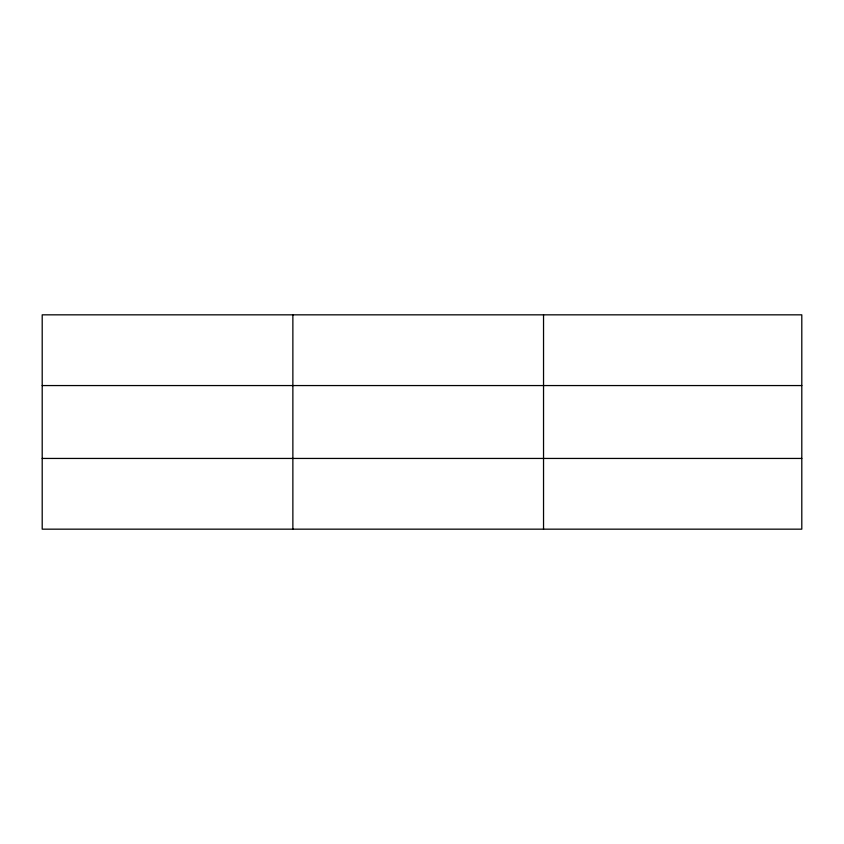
<?xml version="1.0" encoding="UTF-8"?>
<svg xmlns="http://www.w3.org/2000/svg" width="844" height="844" viewBox="0 0 844 844"><rect width="100%" height="100%" fill="white"/><g stroke="black" fill="none" stroke-linecap="round" stroke-linejoin="round"><path stroke-width="1.27" d="M292.868 314.833L292.868 529.167M543.536 314.833L543.536 529.167M801.8 385.56L801.8 314.833L42.2 314.833L42.2 529.167L801.8 529.167L801.8 385.56L42.2 385.56M42.2 458.44L801.8 458.44"/></g></svg>
